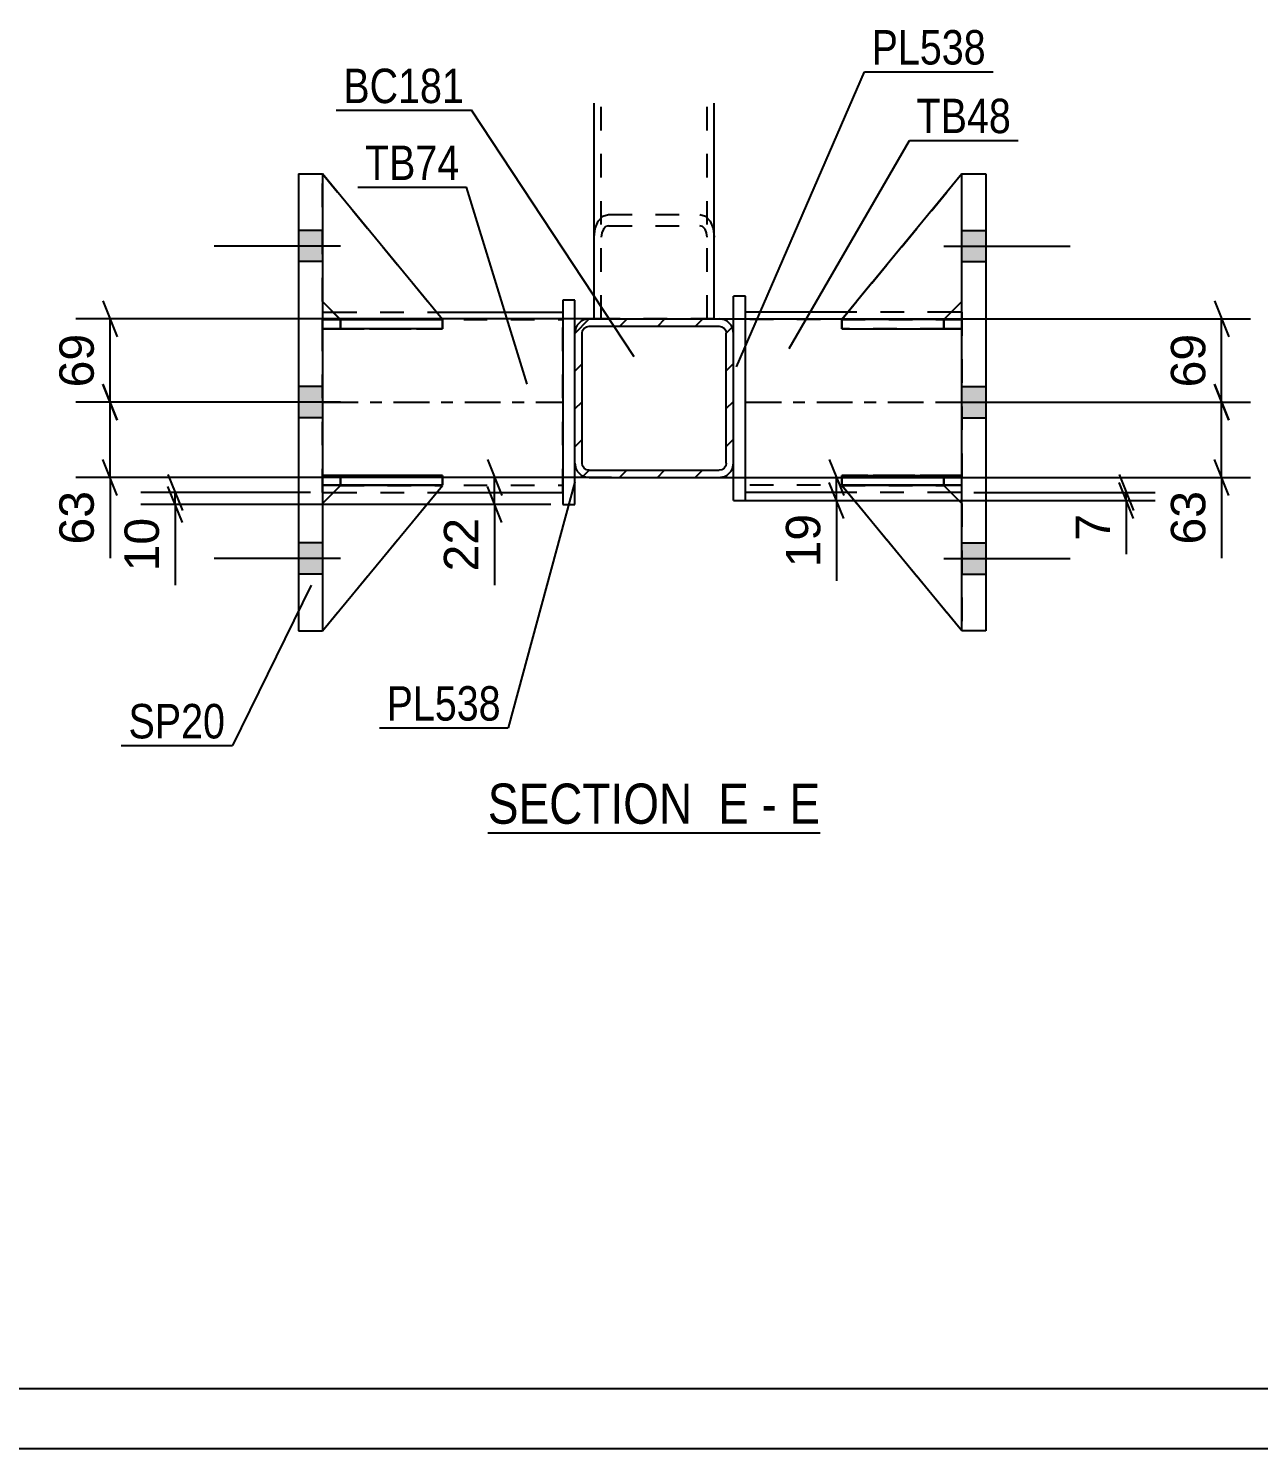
# Model space of a CAD drawing. Header units: millimetres. Extents: x -47 to 794, y -421 to 173.
# Drawn here: x 174.9 to 277.2, y -420.6 to -302.5 of the extents above; entities that cross this region are included whole.
import ezdxf

# ---------------------------------------------------------------- set-up
doc = ezdxf.new("R2010")
doc.units = ezdxf.units.MM
doc.linetypes.add('DXK_LINE_DOT2', pattern=[3.9198, 1.9599, -1.9599])
doc.linetypes.add('DXK_LINE_DOT3', pattern=[5.9187, 2.979, -0.9799, 0.9799, -0.9799])
doc.styles.add('Arial', font='arial.ttf', dxfattribs={"height": 0.2})
doc.styles.add('Arial Narrow', font='ARIALN.TTF', dxfattribs={"height": 0.2})

# ---------------------------------------------------------------- blocks, each defined once
blk = doc.blocks.new('Unknown-203724041-1113')
at = {"color": 5, "linetype": 'Continuous'}
for p, q in [((-42.49, -415.6), (788.51, -415.6)), ((-47.49, -420.6), (793.51, -420.6))]:
    blk.add_line(p, q, dxfattribs=at)
blk = doc.blocks.new('Unknown-203724041-48 - 6333')
at = {"color": 6, "linetype": 'Continuous'}
blk.add_line((213.07, -369.37), (240.72, -369.37), dxfattribs=at)
at = {"color": 0, "linetype": 'Continuous'}
for points in [[(231.18, -368.62), (231.18, -365.12), (213.07, -365.12), (213.07, -368.62)], [(234.79, -368.62), (234.79, -365.12), (232.23, -365.12), (232.23, -368.62)], [(237.11, -368.62), (237.11, -365.12), (235.84, -365.12), (235.84, -368.62)], [(240.72, -368.62), (240.72, -365.12), (238.16, -365.12), (238.16, -368.62)]]:
    blk.add_wipeout(points, dxfattribs=at)
at = {"color": 7, "linetype": 'Continuous', "style": 'Arial Narrow'}
for s, p in [('SECTION ', (213.07, -368.62)), ('E', (232.23, -368.62)), ('E', (238.16, -368.62)), ('-', (235.84, -368.62))]:
    blk.add_text(s, height=3.34, dxfattribs=at).set_placement(p)
blk = doc.blocks.new('Part-203724041-6368 - 6333')
at = {"color": 2, "linetype": 'Continuous'}
for p, q in [((219.31, -325.06), (219.31, -342.06)), ((220.31, -325.06), (219.31, -325.06)), ((220.31, -342.06), (220.31, -325.06)), ((219.31, -342.06), (220.31, -342.06))]:
    blk.add_line(p, q, dxfattribs=at)
blk = doc.blocks.new('Part-203724041-6354 - 6333')
at = {"color": 2, "linetype": 'Continuous'}
for p, q in [((221.91, -326.62), (221.91, -308.69)), ((231.91, -326.62), (231.91, -308.69))]:
    blk.add_line(p, q, dxfattribs=at)
at = {"color": 7, "linetype": 'DXK_LINE_DOT2'}
for p, q in [((222.51, -326.62), (222.51, -308.69)), ((231.31, -326.62), (231.31, -308.69)), ((222, -319.1), (222.26, -318.49)), ((222.26, -318.49), (222.65, -318.09)), ((222.65, -318.09), (223.11, -317.95)), ((222.88, -318.95), (222.69, -319.15)), ((223.11, -318.88), (222.88, -318.95)), ((223.11, -317.95), (230.71, -317.95)), ((223.11, -318.88), (230.71, -318.88)), ((230.71, -317.95), (231.17, -318.09)), ((230.94, -318.95), (230.71, -318.88)), ((231.14, -319.15), (230.94, -318.95)), ((231.17, -318.09), (231.56, -318.49)), ((231.56, -318.49), (231.82, -319.1)), ((221.91, -319.81), (222, -319.1)), ((222.56, -319.45), (222.51, -319.81)), ((222.69, -319.15), (222.56, -319.45)), ((231.27, -319.45), (231.14, -319.15)), ((231.31, -319.81), (231.27, -319.45)), ((231.82, -319.1), (231.91, -319.81)), ((231.91, -326.62), (221.91, -326.62))]:
    blk.add_line(p, q, dxfattribs=at)
blk = doc.blocks.new('Part-203724041-6346 - 6333')
at = {"color": 7, "linetype": 'DXK_LINE_DOT2'}
for p, q in [((221.91, -326.62), (221.91, -308.69)), ((222.51, -326.62), (222.51, -308.69)), ((231.31, -326.62), (231.31, -308.69)), ((231.91, -326.62), (231.91, -308.69)), ((231.91, -326.62), (221.91, -326.62)), ((221.91, -326.62), (222, -326.62)), ((223.11, -326.62), (230.71, -326.62))]:
    blk.add_line(p, q, dxfattribs=at)
blk = doc.blocks.new('Part-203724041-6373 - 6333')
at = {"color": 2, "linetype": 'Continuous'}
for p, q in [((234.51, -324.72), (233.51, -324.72)), ((233.51, -327.83), (233.51, -324.72)), ((234.51, -341.72), (234.51, -324.72)), ((233.51, -341.72), (233.51, -338.62)), ((233.51, -341.72), (234.51, -341.72))]:
    blk.add_line(p, q, dxfattribs=at)
at = {"color": 7, "linetype": 'DXK_LINE_DOT2'}
blk.add_line((233.51, -338.62), (233.51, -327.83), dxfattribs=at)
blk = doc.blocks.new('Part-203724041-6378 - 6333')
at = {"color": 2, "linetype": 'Continuous'}
for p, q in [((243.01, -326.06), (234.51, -326.06)), ((252.51, -326.06), (251.62, -326.06)), ((243, -341.06), (234.51, -341.06)), ((252.51, -341.06), (251.6, -341.06))]:
    blk.add_line(p, q, dxfattribs=at)
at = {"color": 7, "linetype": 'DXK_LINE_DOT2'}
for p, q in [((234.51, -341.06), (234.51, -326.06)), ((251.62, -326.06), (243.01, -326.06)), ((252.51, -326.06), (252.51, -341.06)), ((252.51, -326.66), (234.51, -326.66)), ((252.51, -340.46), (234.51, -340.46)), ((251.6, -341.06), (243, -341.06))]:
    blk.add_line(p, q, dxfattribs=at)
at = {"color": 7, "linetype": 'DXK_LINE_DOT3'}
blk.add_line((234.51, -333.56), (252.51, -333.56), dxfattribs=at)
blk = doc.blocks.new('Part-203724041-6379 - 6333')
at = {"color": 7, "linetype": 'DXK_LINE_DOT2'}
for p, q in [((242.51, -340.47), (251.01, -340.47)), ((252.51, -352.56), (242.51, -340.47)), ((242.51, -340.47), (242.51, -340.47)), ((251.01, -340.47), (242.51, -340.47)), ((242.51, -340.47), (252.51, -352.56)), ((251.01, -340.47), (252.51, -341.97)), ((251.01, -340.47), (251.01, -340.47)), ((252.51, -341.97), (251.01, -340.47)), ((252.51, -341.97), (252.51, -352.56))]:
    blk.add_line(p, q, dxfattribs=at)
blk = doc.blocks.new('Part-203724041-6380 - 6333')
at = {"color": 2, "linetype": 'Continuous'}
for p, q in [((242.51, -340.47), (242.51, -340.47)), ((251.01, -340.47), (242.51, -340.47)), ((252.51, -352.56), (242.51, -340.47)), ((251.01, -340.47), (251.01, -340.47)), ((251.01, -340.47), (252.51, -341.97))]:
    blk.add_line(p, q, dxfattribs=at)
at = {"color": 7, "linetype": 'DXK_LINE_DOT2'}
for p, q in [((242.51, -340.47), (251.01, -340.47)), ((252.51, -352.56), (242.51, -340.47)), ((251.01, -340.47), (252.51, -341.97)), ((252.51, -341.97), (252.51, -352.56))]:
    blk.add_line(p, q, dxfattribs=at)
blk = doc.blocks.new('Part-203724041-6381 - 6333')
at = {"color": 7, "linetype": 'DXK_LINE_DOT2'}
for p, q in [((252.51, -314.56), (242.51, -326.67)), ((242.51, -326.67), (252.51, -314.56)), ((252.51, -325.17), (252.51, -314.56)), ((251.01, -326.67), (252.51, -325.17)), ((251.01, -326.67), (252.51, -325.17)), ((242.51, -326.67), (251.01, -326.67)), ((242.51, -326.67), (242.51, -326.67)), ((251.01, -326.67), (242.51, -326.67)), ((251.01, -326.67), (251.01, -326.67))]:
    blk.add_line(p, q, dxfattribs=at)
blk = doc.blocks.new('Part-203724041-6382 - 6333')
at = {"color": 2, "linetype": 'Continuous'}
for p, q in [((252.51, -314.56), (242.51, -326.67)), ((252.51, -314.56), (252.51, -314.56)), ((252.51, -314.56), (252.51, -314.56)), ((251.02, -326.66), (252.51, -325.17)), ((243.76, -326.67), (242.51, -326.67)), ((242.51, -326.67), (242.51, -326.67))]:
    blk.add_line(p, q, dxfattribs=at)
at = {"color": 7, "linetype": 'DXK_LINE_DOT2'}
for p, q in [((252.51, -314.56), (242.51, -326.67)), ((252.51, -325.17), (252.51, -314.56)), ((251.01, -326.67), (252.51, -325.17)), ((251.01, -326.67), (242.51, -326.67)), ((251.01, -326.67), (243.76, -326.67)), ((251.01, -326.67), (251.02, -326.66)), ((251.01, -326.67), (251.01, -326.67))]:
    blk.add_line(p, q, dxfattribs=at)
blk = doc.blocks.new('Part-203724041-6383 - 6333')
at = {"color": 7, "linetype": 'DXK_LINE_DOT2'}
for p, q in [((242.51, -340.46), (242.51, -339.66)), ((242.51, -339.66), (251.01, -339.66)), ((252.51, -339.66), (242.51, -339.66)), ((251.01, -340.46), (251.01, -339.66)), ((251.01, -339.66), (252.51, -339.66)), ((252.51, -340.46), (252.51, -339.66)), ((252.51, -340.46), (252.51, -339.66)), ((252.51, -339.66), (252.51, -339.66)), ((251.01, -340.46), (242.51, -340.46)), ((242.51, -340.46), (252.51, -340.46)), ((252.51, -340.46), (251.01, -340.46)), ((252.51, -340.46), (252.51, -340.46))]:
    blk.add_line(p, q, dxfattribs=at)
blk = doc.blocks.new('Part-203724041-6384 - 6333')
at = {"color": 7, "linetype": 'DXK_LINE_DOT2'}
for p, q in [((242.51, -327.46), (242.51, -326.66)), ((242.51, -326.66), (251.01, -326.66)), ((252.51, -326.66), (242.51, -326.66)), ((251.01, -327.46), (251.01, -326.66)), ((251.01, -326.66), (252.51, -326.66)), ((252.51, -327.46), (252.51, -326.66)), ((252.51, -327.46), (252.51, -326.66)), ((252.51, -326.66), (252.51, -326.66)), ((251.01, -327.46), (242.51, -327.46)), ((242.51, -327.46), (252.51, -327.46)), ((252.51, -327.46), (251.01, -327.46)), ((252.51, -327.46), (252.51, -327.46))]:
    blk.add_line(p, q, dxfattribs=at)
blk = doc.blocks.new('Part-203724041-6385 - 6333')
at = {"color": 2, "linetype": 'Continuous'}
for p, q in [((242.51, -339.66), (252.51, -339.66)), ((242.51, -339.66), (242.51, -340.46)), ((252.51, -339.66), (252.51, -339.66)), ((252.51, -340.46), (252.51, -339.66)), ((252.51, -340.46), (242.51, -340.46))]:
    blk.add_line(p, q, dxfattribs=at)
at = {"color": 7, "linetype": 'DXK_LINE_DOT2'}
for p, q in [((251.01, -339.66), (242.51, -339.66)), ((252.51, -339.66), (251.01, -339.66)), ((251.01, -339.66), (251.01, -340.46)), ((252.51, -339.66), (252.51, -339.66)), ((242.51, -340.46), (251.01, -340.46)), ((251.01, -340.46), (252.51, -340.46))]:
    blk.add_line(p, q, dxfattribs=at)
blk = doc.blocks.new('Part-203724041-6386 - 6333')
at = {"color": 2, "linetype": 'Continuous'}
for p, q in [((242.52, -326.66), (242.51, -326.66)), ((242.51, -326.66), (242.51, -327.46)), ((252.51, -326.66), (243.76, -326.66)), ((252.51, -326.66), (252.51, -326.66)), ((252.51, -326.66), (252.51, -327.46)), ((242.51, -327.46), (252.51, -327.46))]:
    blk.add_line(p, q, dxfattribs=at)
at = {"color": 7, "linetype": 'DXK_LINE_DOT2'}
for p, q in [((243.76, -326.66), (242.52, -326.66)), ((251.01, -326.66), (242.52, -326.66)), ((251.01, -326.66), (252.51, -326.66)), ((251.01, -326.66), (251.01, -327.46)), ((252.51, -326.66), (252.51, -326.66)), ((242.51, -327.46), (251.01, -327.46)), ((251.01, -327.46), (252.51, -327.46))]:
    blk.add_line(p, q, dxfattribs=at)
blk = doc.blocks.new('Part-203724041-6391 - 6333')
at = {"color": 2, "linetype": 'Continuous'}
for p, q in [((199.31, -326.06), (200.2, -326.06)), ((208.81, -326.06), (219.31, -326.06)), ((199.31, -341.06), (200.22, -341.06)), ((208.82, -341.06), (219.31, -341.06))]:
    blk.add_line(p, q, dxfattribs=at)
at = {"color": 7, "linetype": 'DXK_LINE_DOT2'}
for p, q in [((199.31, -341.06), (199.31, -326.06)), ((200.2, -326.06), (208.81, -326.06)), ((219.31, -341.06), (219.31, -326.06)), ((199.31, -326.66), (219.31, -326.66)), ((199.31, -340.46), (219.31, -340.46)), ((200.22, -341.06), (208.82, -341.06))]:
    blk.add_line(p, q, dxfattribs=at)
at = {"color": 7, "linetype": 'DXK_LINE_DOT3'}
blk.add_line((199.31, -333.56), (219.31, -333.56), dxfattribs=at)
blk = doc.blocks.new('Part-203724041-6392 - 6333')
at = {"color": 7, "linetype": 'DXK_LINE_DOT2'}
for p, q in [((200.81, -340.47), (199.31, -341.97)), ((199.31, -352.56), (209.31, -340.47)), ((199.31, -341.97), (200.81, -340.47)), ((199.31, -352.56), (209.31, -340.47)), ((209.31, -340.47), (200.81, -340.47)), ((200.81, -340.47), (200.81, -340.47)), ((200.81, -340.47), (209.31, -340.47)), ((209.31, -340.47), (209.31, -340.47)), ((199.31, -341.97), (199.31, -352.56))]:
    blk.add_line(p, q, dxfattribs=at)
blk = doc.blocks.new('Part-203724041-6393 - 6333')
at = {"color": 2, "linetype": 'Continuous'}
for p, q in [((200.81, -340.47), (199.31, -341.97)), ((199.31, -352.56), (209.31, -340.47)), ((209.31, -340.47), (200.81, -340.47)), ((200.81, -340.47), (200.81, -340.47)), ((209.31, -340.47), (209.31, -340.47))]:
    blk.add_line(p, q, dxfattribs=at)
at = {"color": 7, "linetype": 'DXK_LINE_DOT2'}
for p, q in [((199.31, -341.97), (200.81, -340.47)), ((199.31, -352.56), (209.31, -340.47)), ((200.81, -340.47), (209.31, -340.47)), ((199.31, -341.97), (199.31, -352.56))]:
    blk.add_line(p, q, dxfattribs=at)
blk = doc.blocks.new('Part-203724041-6394 - 6333')
at = {"color": 7, "linetype": 'DXK_LINE_DOT2'}
for p, q in [((199.31, -325.17), (199.31, -314.56)), ((199.31, -314.56), (209.31, -326.67)), ((199.31, -314.56), (209.31, -326.67)), ((200.81, -326.67), (199.31, -325.17)), ((200.81, -326.67), (199.31, -325.17)), ((209.31, -326.67), (200.81, -326.67)), ((200.81, -326.67), (200.81, -326.67)), ((200.81, -326.67), (209.31, -326.67)), ((209.31, -326.67), (209.31, -326.67))]:
    blk.add_line(p, q, dxfattribs=at)
blk = doc.blocks.new('Part-203724041-6395 - 6333')
at = {"color": 2, "linetype": 'Continuous'}
for p, q in [((199.31, -314.56), (199.31, -314.56)), ((199.31, -314.56), (199.31, -314.56)), ((209.31, -326.67), (199.31, -314.56)), ((200.8, -326.66), (199.31, -325.17)), ((208.06, -326.67), (209.31, -326.67)), ((209.31, -326.67), (209.31, -326.67))]:
    blk.add_line(p, q, dxfattribs=at)
at = {"color": 7, "linetype": 'DXK_LINE_DOT2'}
for p, q in [((199.31, -325.17), (199.31, -314.56)), ((199.31, -314.56), (209.31, -326.67)), ((200.81, -326.67), (199.31, -325.17)), ((200.81, -326.67), (200.8, -326.66)), ((209.31, -326.67), (200.81, -326.67)), ((200.81, -326.67), (200.81, -326.67)), ((200.81, -326.67), (208.06, -326.67))]:
    blk.add_line(p, q, dxfattribs=at)
blk = doc.blocks.new('Part-203724041-6396 - 6333')
at = {"color": 7, "linetype": 'DXK_LINE_DOT2'}
for p, q in [((199.31, -339.66), (200.81, -339.66)), ((209.31, -339.66), (199.31, -339.66)), ((199.31, -339.66), (199.31, -339.66)), ((199.31, -339.66), (199.31, -340.46)), ((199.31, -339.66), (199.31, -340.46)), ((200.81, -339.66), (209.31, -339.66)), ((200.81, -339.66), (200.81, -340.46)), ((209.31, -339.66), (209.31, -340.46)), ((200.81, -340.46), (199.31, -340.46)), ((199.31, -340.46), (209.31, -340.46)), ((199.31, -340.46), (199.31, -340.46)), ((209.31, -340.46), (200.81, -340.46))]:
    blk.add_line(p, q, dxfattribs=at)
blk = doc.blocks.new('Part-203724041-6397 - 6333')
at = {"color": 7, "linetype": 'DXK_LINE_DOT2'}
for p, q in [((199.31, -326.66), (200.81, -326.66)), ((209.08, -326.66), (199.31, -326.66)), ((199.31, -326.66), (199.31, -326.66)), ((199.31, -326.66), (199.31, -327.46)), ((199.31, -326.66), (199.31, -327.46)), ((200.81, -326.66), (209.31, -326.66)), ((200.81, -326.66), (200.81, -327.46)), ((209.31, -326.66), (209.31, -327.46)), ((200.81, -327.46), (199.31, -327.46)), ((199.31, -327.46), (209.31, -327.46)), ((199.31, -327.46), (199.31, -327.46)), ((209.31, -327.46), (200.81, -327.46))]:
    blk.add_line(p, q, dxfattribs=at)
blk = doc.blocks.new('Part-203724041-6405 - 6333')
at = {"color": 2, "linetype": 'Continuous'}
for p, q in [((197.31, -314.56), (199.31, -314.56)), ((197.31, -314.56), (197.31, -352.56)), ((199.31, -314.56), (199.31, -352.56)), ((197.31, -352.56), (199.31, -352.56))]:
    blk.add_line(p, q, dxfattribs=at)
blk = doc.blocks.new('Part-203724041-6398 - 6333')
at = {"color": 2, "linetype": 'Continuous'}
for p, q in [((199.31, -340.46), (199.31, -339.66)), ((209.31, -339.66), (199.31, -339.66)), ((209.31, -340.46), (209.31, -339.66)), ((209.31, -340.46), (199.31, -340.46)), ((199.31, -340.46), (199.31, -340.46))]:
    blk.add_line(p, q, dxfattribs=at)
at = {"color": 7, "linetype": 'DXK_LINE_DOT2'}
for p, q in [((200.81, -339.66), (199.31, -339.66)), ((200.81, -340.46), (200.81, -339.66)), ((209.31, -339.66), (200.81, -339.66)), ((199.31, -340.46), (200.81, -340.46)), ((200.81, -340.46), (209.31, -340.46))]:
    blk.add_line(p, q, dxfattribs=at)
blk = doc.blocks.new('Part-203724041-6399 - 6333')
at = {"color": 2, "linetype": 'Continuous'}
for p, q in [((199.31, -327.46), (199.31, -326.66)), ((199.31, -326.66), (208.06, -326.66)), ((209.31, -326.66), (209.3, -326.66)), ((209.31, -327.46), (209.31, -326.66)), ((209.31, -327.46), (199.31, -327.46)), ((199.31, -327.46), (199.31, -327.46))]:
    blk.add_line(p, q, dxfattribs=at)
at = {"color": 7, "linetype": 'DXK_LINE_DOT2'}
for p, q in [((200.81, -326.66), (199.31, -326.66)), ((200.81, -327.46), (200.81, -326.66)), ((200.81, -326.66), (209.3, -326.66)), ((199.31, -327.46), (200.81, -327.46)), ((200.81, -327.46), (209.31, -327.46))]:
    blk.add_line(p, q, dxfattribs=at)
blk = doc.blocks.new('Part-203724041-6400 - 6333')
at = {"color": 2, "linetype": 'Continuous'}
for p, q in [((252.51, -352.56), (252.51, -314.56)), ((252.51, -314.56), (254.51, -314.56)), ((254.51, -314.56), (254.51, -352.56)), ((254.51, -352.56), (252.51, -352.56))]:
    blk.add_line(p, q, dxfattribs=at)
blk = doc.blocks.new('Bolt-203724041-6474 - 6333')
at = {"linetype": 'Continuous'}
for points in [[(199.31, -321.86), (199.31, -319.26), (197.31, -319.26), (197.31, -321.86)], [(199.31, -321.86), (199.31, -319.26), (197.31, -319.26), (197.31, -321.86)], [(199.31, -321.86), (199.31, -319.26), (197.31, -319.26), (197.31, -321.86)], [(199.31, -334.86), (199.31, -332.26), (197.31, -332.26), (197.31, -334.86)], [(199.31, -334.86), (199.31, -332.26), (197.31, -332.26), (197.31, -334.86)], [(199.31, -347.86), (199.31, -345.26), (197.31, -345.26), (197.31, -347.86)], [(199.31, -347.86), (199.31, -345.26), (197.31, -345.26), (197.31, -347.86)], [(199.31, -347.86), (199.31, -345.26), (197.31, -345.26), (197.31, -347.86)]]:
    blk.add_hatch(color=1, dxfattribs=at).paths.add_polyline_path(points)
at = {"color": 1, "linetype": 'Continuous'}
for p, q in [((199.31, -319.26), (197.31, -319.26)), ((199.31, -319.26), (197.31, -319.26)), ((199.31, -319.26), (197.31, -319.26)), ((200.81, -320.56), (190.31, -320.56)), ((200.81, -320.56), (190.31, -320.56)), ((200.81, -320.56), (190.31, -320.56)), ((199.31, -321.86), (197.31, -321.86)), ((199.31, -321.86), (197.31, -321.86)), ((199.31, -321.86), (197.31, -321.86)), ((199.31, -332.26), (197.31, -332.26)), ((199.31, -332.26), (197.31, -332.26)), ((200.81, -333.56), (190.31, -333.56)), ((200.81, -333.56), (190.31, -333.56)), ((199.31, -334.86), (197.31, -334.86)), ((199.31, -334.86), (197.31, -334.86)), ((199.31, -345.26), (197.31, -345.26)), ((199.31, -345.26), (197.31, -345.26)), ((199.31, -345.26), (197.31, -345.26)), ((200.81, -346.56), (190.31, -346.56)), ((200.81, -346.56), (190.31, -346.56)), ((200.81, -346.56), (190.31, -346.56)), ((199.31, -347.86), (197.31, -347.86)), ((199.31, -347.86), (197.31, -347.86)), ((199.31, -347.86), (197.31, -347.86))]:
    blk.add_line(p, q, dxfattribs=at)
blk = doc.blocks.new('Bolt-203724041-6475 - 6333')
at = {"linetype": 'Continuous'}
for points in [[(254.51, -321.86), (254.51, -319.26), (252.51, -319.26), (252.51, -321.86)], [(254.51, -321.86), (254.51, -319.26), (252.51, -319.26), (252.51, -321.86)], [(254.51, -321.86), (254.51, -319.26), (252.51, -319.26), (252.51, -321.86)], [(254.51, -334.86), (254.51, -332.26), (252.51, -332.26), (252.51, -334.86)], [(254.51, -334.86), (254.51, -332.26), (252.51, -332.26), (252.51, -334.86)], [(254.51, -347.86), (254.51, -345.26), (252.51, -345.26), (252.51, -347.86)], [(254.51, -347.86), (254.51, -345.26), (252.51, -345.26), (252.51, -347.86)], [(254.51, -347.86), (254.51, -345.26), (252.51, -345.26), (252.51, -347.86)]]:
    blk.add_hatch(color=1, dxfattribs=at).paths.add_polyline_path(points)
at = {"color": 1, "linetype": 'Continuous'}
for p, q in [((252.51, -319.26), (254.51, -319.26)), ((252.51, -319.26), (254.51, -319.26)), ((252.51, -319.26), (254.51, -319.26)), ((251.01, -320.56), (261.51, -320.56)), ((251.01, -320.56), (261.51, -320.56)), ((251.01, -320.56), (261.51, -320.56)), ((252.51, -321.86), (254.51, -321.86)), ((252.51, -321.86), (254.51, -321.86)), ((252.51, -321.86), (254.51, -321.86)), ((252.51, -332.26), (254.51, -332.26)), ((252.51, -332.26), (254.51, -332.26)), ((251.01, -333.56), (261.51, -333.56)), ((251.01, -333.56), (261.51, -333.56)), ((252.51, -334.86), (254.51, -334.86)), ((252.51, -334.86), (254.51, -334.86)), ((252.51, -345.26), (254.51, -345.26)), ((252.51, -345.26), (254.51, -345.26)), ((252.51, -345.26), (254.51, -345.26)), ((251.01, -346.56), (261.51, -346.56)), ((251.01, -346.56), (261.51, -346.56)), ((251.01, -346.56), (261.51, -346.56)), ((252.51, -347.86), (254.51, -347.86)), ((252.51, -347.86), (254.51, -347.86)), ((252.51, -347.86), (254.51, -347.86))]:
    blk.add_line(p, q, dxfattribs=at)
blk = doc.blocks.new('Part-203724041-6486 - 6333')
at = {"linetype": 'Continuous'}
h = blk.add_hatch(dxfattribs=at)
h.set_pattern_fill('', scale=0.7, style=0, pattern_type=0)
h.set_pattern_definition([(45, (221.511, -326.6234), (-1.57154, 1.57154), [])])
h.paths.add_polyline_path([(232.31, -326.62), (221.51, -326.62), (221.05, -326.71), (220.66, -326.97), (220.4, -327.36), (220.31, -327.82), (220.31, -338.62), (220.4, -339.08), (220.66, -339.47), (221.05, -339.73), (221.51, -339.82), (232.31, -339.82), (232.77, -339.73), (233.16, -339.47), (233.42, -339.08), (233.51, -338.62), (233.51, -327.82), (233.42, -327.36), (233.16, -326.97), (232.77, -326.71)])
h.paths.add_polyline_path([(232.87, -327.59), (232.91, -327.82), (232.91, -338.62), (232.87, -338.85), (232.74, -339.05), (232.54, -339.18), (232.31, -339.22), (221.51, -339.22), (221.28, -339.18), (221.09, -339.05), (220.96, -338.85), (220.91, -338.62), (220.91, -327.82), (220.96, -327.59), (221.09, -327.4), (221.28, -327.27), (221.51, -327.22), (232.31, -327.22), (232.54, -327.27), (232.74, -327.4)])
at = {"color": 2, "linetype": 'Continuous'}
for p, q in [((221.51, -326.62), (221.05, -326.71)), ((221.28, -327.27), (221.51, -327.22)), ((221.51, -326.62), (221.51, -326.62)), ((221.51, -326.62), (232.31, -326.62)), ((221.51, -327.22), (221.51, -327.22)), ((221.51, -327.22), (232.31, -327.22)), ((232.31, -326.62), (232.31, -326.62)), ((232.77, -326.71), (232.31, -326.62)), ((232.31, -327.22), (232.31, -327.22)), ((232.31, -327.22), (232.54, -327.27)), ((220.4, -327.36), (220.31, -327.82)), ((220.31, -327.82), (220.31, -327.82)), ((220.31, -338.62), (220.31, -327.82)), ((220.91, -327.82), (220.96, -327.59)), ((220.91, -327.82), (220.91, -327.82)), ((220.91, -338.62), (220.91, -327.82)), ((220.96, -327.59), (221.09, -327.4)), ((221.09, -327.4), (221.28, -327.27)), ((232.54, -327.27), (232.74, -327.4)), ((232.74, -327.4), (232.87, -327.59)), ((232.87, -327.59), (232.91, -327.82)), ((232.91, -327.82), (232.91, -327.82)), ((232.91, -338.62), (232.91, -327.82)), ((233.51, -327.82), (233.42, -327.36)), ((233.51, -327.82), (233.51, -327.82)), ((233.51, -338.62), (233.51, -327.82)), ((220.31, -338.62), (220.31, -338.62)), ((220.31, -338.62), (220.4, -339.08)), ((220.91, -338.62), (220.91, -338.62)), ((220.96, -338.85), (220.91, -338.62)), ((221.09, -339.05), (220.96, -338.85)), ((221.28, -339.18), (221.09, -339.05)), ((232.74, -339.05), (232.54, -339.18)), ((232.87, -338.85), (232.74, -339.05)), ((232.91, -338.62), (232.87, -338.85)), ((232.91, -338.62), (232.91, -338.62)), ((233.42, -339.08), (233.51, -338.62)), ((233.51, -338.62), (233.51, -338.62)), ((221.05, -339.73), (221.51, -339.82)), ((221.51, -339.22), (221.28, -339.18)), ((221.51, -339.22), (221.51, -339.22)), ((221.51, -339.22), (232.31, -339.22)), ((221.51, -339.82), (221.51, -339.82)), ((221.51, -339.82), (232.31, -339.82)), ((232.54, -339.18), (232.31, -339.22)), ((232.31, -339.22), (232.31, -339.22)), ((232.31, -339.82), (232.77, -339.73)), ((232.31, -339.82), (232.31, -339.82))]:
    blk.add_line(p, q, dxfattribs=at)
for centre, start, end in [((221.51, -327.82), 112.5, 157.5), ((232.31, -327.82), 22.5, 67.5), ((221.51, -338.62), 202.5, 247.5), ((232.31, -338.62), 292.5, 337.5)]:
    blk.add_arc(centre, 1.2, start, end, dxfattribs=at)
blk = doc.blocks.new('StraightDimension-203724041-6576 - 6333')
at = {"color": 7, "linetype": 'Continuous'}
for p, q in [((213.03, -338.32), (214.23, -341.32)), ((220.51, -339.82), (210.78, -339.82)), ((213.63, -342.06), (213.63, -339.82)), ((214.23, -343.56), (213.03, -340.56)), ((218.31, -342.06), (210.78, -342.06)), ((213.63, -342.06), (213.63, -348.76)), ((213.63, -342.06), (213.63, -348.76))]:
    blk.add_line(p, q, dxfattribs=at)
at = {"color": 0}
blk.add_wipeout([(212.88, -342.59), (208.68, -342.59), (208.68, -348.23), (212.88, -348.23)], dxfattribs=at)
at = {"color": 3, "style": 'Arial'}
blk.add_text('22', height=2.865, rotation=90.0002, dxfattribs=at).set_placement((212.28, -347.63))
blk = doc.blocks.new('StraightDimension-203724041-6540 - 6333')
at = {"color": 7, "linetype": 'Continuous'}
for p, q in [((186.46, -339.56), (187.66, -342.56)), ((198.31, -341.06), (184.21, -341.06)), ((187.66, -343.56), (186.46, -340.56)), ((187.06, -342.06), (187.06, -341.06)), ((218.31, -342.06), (184.21, -342.06)), ((187.06, -342.06), (187.06, -348.76)), ((187.06, -342.06), (187.06, -348.76))]:
    blk.add_line(p, q, dxfattribs=at)
at = {"color": 0}
blk.add_wipeout([(186.31, -342.59), (182.11, -342.59), (182.11, -348.23), (186.31, -348.23)], dxfattribs=at)
at = {"color": 3, "style": 'Arial'}
blk.add_text('10', height=2.865, rotation=90.0002, dxfattribs=at).set_placement((185.71, -347.63))
blk = doc.blocks.new('StraightDimension-203724041-6612 - 6333')
at = {"color": 7, "linetype": 'Continuous'}
for p, q in [((241.48, -338.32), (242.68, -341.32)), ((232.04, -339.82), (244.48, -339.82)), ((242.68, -343.22), (241.48, -340.22)), ((242.08, -341.72), (242.08, -339.82)), ((234.51, -341.72), (244.48, -341.72)), ((242.08, -341.72), (242.08, -348.42)), ((242.08, -341.72), (242.08, -348.42))]:
    blk.add_line(p, q, dxfattribs=at)
at = {"color": 0}
blk.add_wipeout([(241.33, -342.25), (237.13, -342.25), (237.13, -347.9), (241.33, -347.9)], dxfattribs=at)
at = {"color": 3, "style": 'Arial'}
blk.add_text('19', height=2.865, rotation=90.0002, dxfattribs=at).set_placement((240.73, -347.3))
blk = doc.blocks.new('StraightDimension-203724041-6548 - 6333')
at = {"color": 7, "linetype": 'Continuous'}
for p, q in [((181.04, -325.12), (182.24, -328.12)), ((223.35, -326.62), (178.79, -326.62)), ((181.64, -333.56), (181.64, -326.62)), ((182.24, -335.06), (181.04, -332.06)), ((196.31, -333.56), (178.79, -333.56))]:
    blk.add_line(p, q, dxfattribs=at)
at = {"color": 0}
blk.add_wipeout([(180.89, -327.27), (176.69, -327.27), (176.69, -332.92), (180.89, -332.92)], dxfattribs=at)
at = {"color": 3, "style": 'Arial'}
blk.add_text('69', height=2.865, rotation=90.0002, dxfattribs=at).set_placement((180.29, -332.32))
blk = doc.blocks.new('StraightDimension-203724041-6562 - 6333')
at = {"color": 7, "linetype": 'Continuous'}
for p, q in [((181.04, -332.06), (182.24, -335.06)), ((196.31, -333.56), (178.79, -333.56)), ((181.64, -339.82), (181.64, -333.56)), ((182.24, -341.32), (181.04, -338.32)), ((223.35, -339.82), (178.79, -339.82)), ((181.64, -339.82), (181.64, -346.52)), ((181.64, -339.82), (181.64, -346.52))]:
    blk.add_line(p, q, dxfattribs=at)
at = {"color": 0}
blk.add_wipeout([(180.89, -340.35), (176.69, -340.35), (176.69, -345.99), (180.89, -345.99)], dxfattribs=at)
at = {"color": 3, "style": 'Arial'}
blk.add_text('63', height=2.865, rotation=90.0002, dxfattribs=at).set_placement((180.29, -345.39))
blk = doc.blocks.new('StraightDimension-203724041-6584 - 6333')
at = {"color": 7, "linetype": 'Continuous'}
for p, q in [((273.51, -325.12), (274.71, -328.12)), ((230.2, -326.62), (276.51, -326.62)), ((274.11, -333.56), (274.11, -326.62)), ((274.71, -335.06), (273.51, -332.06)), ((255.51, -333.56), (276.51, -333.56))]:
    blk.add_line(p, q, dxfattribs=at)
at = {"color": 0}
blk.add_wipeout([(273.36, -327.27), (269.16, -327.27), (269.16, -332.92), (273.36, -332.92)], dxfattribs=at)
at = {"color": 3, "style": 'Arial'}
blk.add_text('69', height=2.865, rotation=90.0002, dxfattribs=at).set_placement((272.76, -332.32))
blk = doc.blocks.new('StraightDimension-203724041-6598 - 6333')
at = {"color": 7, "linetype": 'Continuous'}
for p, q in [((273.51, -332.06), (274.71, -335.06)), ((255.51, -333.56), (276.51, -333.56)), ((274.11, -339.82), (274.11, -333.56)), ((274.71, -341.32), (273.51, -338.32)), ((230.2, -339.82), (276.51, -339.82)), ((274.11, -339.82), (274.11, -346.52)), ((274.11, -339.82), (274.11, -346.52))]:
    blk.add_line(p, q, dxfattribs=at)
at = {"color": 0}
blk.add_wipeout([(273.36, -340.35), (269.16, -340.35), (269.16, -345.99), (273.36, -345.99)], dxfattribs=at)
at = {"color": 3, "style": 'Arial'}
blk.add_text('63', height=2.865, rotation=90.0002, dxfattribs=at).set_placement((272.76, -345.39))
blk = doc.blocks.new('StraightDimension-203724041-6620 - 6333')
at = {"color": 7, "linetype": 'Continuous'}
for p, q in [((265.58, -339.56), (266.78, -342.56)), ((266.78, -343.22), (265.58, -340.22)), ((253.51, -341.06), (268.58, -341.06)), ((266.18, -341.72), (266.18, -341.06)), ((235.51, -341.72), (268.58, -341.72)), ((266.18, -341.72), (266.18, -346.2)), ((266.18, -341.72), (266.18, -346.2))]:
    blk.add_line(p, q, dxfattribs=at)
at = {"color": 0}
blk.add_wipeout([(265.43, -342.25), (261.23, -342.25), (261.23, -345.67), (265.43, -345.67)], dxfattribs=at)
at = {"color": 3, "style": 'Arial'}
blk.add_text('7', height=2.87, rotation=90.0002, dxfattribs=at).set_placement((264.83, -345.07))
blk = doc.blocks.new('Mark-203724041-6364 - 6333')
at = {"color": 30, "linetype": 'Continuous'}
for p in [(220.31, -340.19), (204.05, -360.64)]:
    blk.add_line(p, (214.75, -360.64), dxfattribs=at)
at = {"color": 0}
blk.add_wipeout([(214.15, -360.04), (214.15, -357.04), (204.65, -357.04), (204.65, -360.04)], dxfattribs=at)
blk.add_wipeout([(214.15, -360.04), (214.15, -357.04), (204.65, -357.04), (204.65, -360.04)], dxfattribs=at)
at = {"color": 3, "style": 'Arial Narrow'}
blk.add_text('PL538', height=2.863, dxfattribs=at).set_placement((204.65, -360.04))
blk = doc.blocks.new('Mark-203724041-6369 - 6333')
at = {"color": 30, "linetype": 'Continuous'}
for p, q in [((233.75, -330.61), (244.4, -306.06)), ((244.4, -306.06), (255.1, -306.06))]:
    blk.add_line(p, q, dxfattribs=at)
at = {"color": 0}
blk.add_wipeout([(254.5, -305.46), (254.5, -302.46), (245, -302.46), (245, -305.46)], dxfattribs=at)
blk.add_wipeout([(254.5, -305.46), (254.5, -302.46), (245, -302.46), (245, -305.46)], dxfattribs=at)
at = {"color": 3, "style": 'Arial Narrow'}
blk.add_text('PL538', height=2.863, dxfattribs=at).set_placement((245, -305.46))
blk = doc.blocks.new('Mark-203724041-6374 - 6333')
at = {"color": 30, "linetype": 'Continuous'}
for p, q in [((238.14, -329.09), (248.14, -311.77)), ((248.14, -311.77), (257.2, -311.77))]:
    blk.add_line(p, q, dxfattribs=at)
at = {"color": 0}
blk.add_wipeout([(256.6, -311.17), (256.6, -308.17), (248.74, -308.17), (248.74, -311.17)], dxfattribs=at)
blk.add_wipeout([(256.6, -311.17), (256.6, -308.17), (248.74, -308.17), (248.74, -311.17)], dxfattribs=at)
at = {"color": 3, "style": 'Arial Narrow'}
blk.add_text('TB48', height=2.863, dxfattribs=at).set_placement((248.74, -311.17))
blk = doc.blocks.new('Mark-203724041-6387 - 6333')
at = {"color": 30, "linetype": 'Continuous'}
for p in [(202.25, -315.67), (216.34, -332.05)]:
    blk.add_line(p, (211.3, -315.67), dxfattribs=at)
at = {"color": 0}
blk.add_wipeout([(210.7, -315.07), (210.7, -312.07), (202.85, -312.07), (202.85, -315.07)], dxfattribs=at)
blk.add_wipeout([(210.7, -315.07), (210.7, -312.07), (202.85, -312.07), (202.85, -315.07)], dxfattribs=at)
at = {"color": 3, "style": 'Arial Narrow'}
blk.add_text('TB74', height=2.863, dxfattribs=at).set_placement((202.85, -315.07))
blk = doc.blocks.new('Mark-203724041-6401 - 6333')
at = {"color": 30, "linetype": 'Continuous'}
for p in [(198.37, -348.76), (182.58, -362.12)]:
    blk.add_line(p, (191.82, -362.12), dxfattribs=at)
at = {"color": 0}
blk.add_wipeout([(191.22, -361.52), (191.22, -358.52), (183.18, -358.52), (183.18, -361.52)], dxfattribs=at)
blk.add_wipeout([(191.22, -361.52), (191.22, -358.52), (183.18, -358.52), (183.18, -361.52)], dxfattribs=at)
at = {"color": 3, "style": 'Arial Narrow'}
blk.add_text('SP20', height=2.863, dxfattribs=at).set_placement((183.18, -361.52))
blk = doc.blocks.new('Mark-203724041-6482 - 6333')
at = {"color": 30, "linetype": 'Continuous'}
for p in [(200.45, -309.27), (225.25, -329.78)]:
    blk.add_line(p, (211.7, -309.27), dxfattribs=at)
at = {"color": 0}
blk.add_wipeout([(211.1, -308.67), (211.1, -305.67), (201.05, -305.67), (201.05, -308.67)], dxfattribs=at)
blk.add_wipeout([(211.1, -308.67), (211.1, -305.67), (201.05, -305.67), (201.05, -308.67)], dxfattribs=at)
at = {"color": 3, "style": 'Arial Narrow'}
blk.add_text('BC181', height=2.863, dxfattribs=at).set_placement((201.05, -308.67))

msp = doc.modelspace()

# ---------------------------------------------------------------- block references
for name in ['Unknown-203724041-1113', 'Part-203724041-6354 - 6333', 'Part-203724041-6346 - 6333', 'Part-203724041-6405 - 6333', 'Part-203724041-6394 - 6333', 'Part-203724041-6395 - 6333', 'Part-203724041-6381 - 6333', 'Part-203724041-6382 - 6333', 'Part-203724041-6400 - 6333', 'Bolt-203724041-6474 - 6333', 'Bolt-203724041-6475 - 6333', 'Part-203724041-6373 - 6333', 'Part-203724041-6391 - 6333', 'Part-203724041-6368 - 6333', 'Part-203724041-6378 - 6333', 'Part-203724041-6397 - 6333', 'Part-203724041-6399 - 6333', 'Part-203724041-6486 - 6333', 'Part-203724041-6384 - 6333', 'Part-203724041-6386 - 6333', 'Part-203724041-6396 - 6333', 'Part-203724041-6398 - 6333', 'Part-203724041-6383 - 6333', 'Part-203724041-6385 - 6333', 'Part-203724041-6392 - 6333', 'Part-203724041-6393 - 6333', 'Part-203724041-6379 - 6333', 'Part-203724041-6380 - 6333']:
    msp.add_blockref(name, (0, 0))

# ---------------------------------------------------------------- next in the draw order: block references
for name in ['StraightDimension-203724041-6548 - 6333', 'StraightDimension-203724041-6584 - 6333', 'StraightDimension-203724041-6576 - 6333', 'StraightDimension-203724041-6612 - 6333', 'Unknown-203724041-48 - 6333']:
    msp.add_blockref(name, (0, 0))

# ---------------------------------------------------------------- next in the draw order: block references
for name in ['Mark-203724041-6369 - 6333', 'StraightDimension-203724041-6598 - 6333', 'StraightDimension-203724041-6540 - 6333']:
    msp.add_blockref(name, (0, 0))

# ---------------------------------------------------------------- next in the draw order: block references
for name in ['Mark-203724041-6374 - 6333', 'StraightDimension-203724041-6562 - 6333', 'StraightDimension-203724041-6620 - 6333', 'Mark-203724041-6401 - 6333']:
    msp.add_blockref(name, (0, 0))

# ---------------------------------------------------------------- next in the draw order: block references
for name in ['Mark-203724041-6387 - 6333', 'Mark-203724041-6364 - 6333']:
    msp.add_blockref(name, (0, 0))

# ---------------------------------------------------------------- next in the draw order: block references
msp.add_blockref('Mark-203724041-6482 - 6333', (0, 0))

doc.saveas('drawing.dxf')
